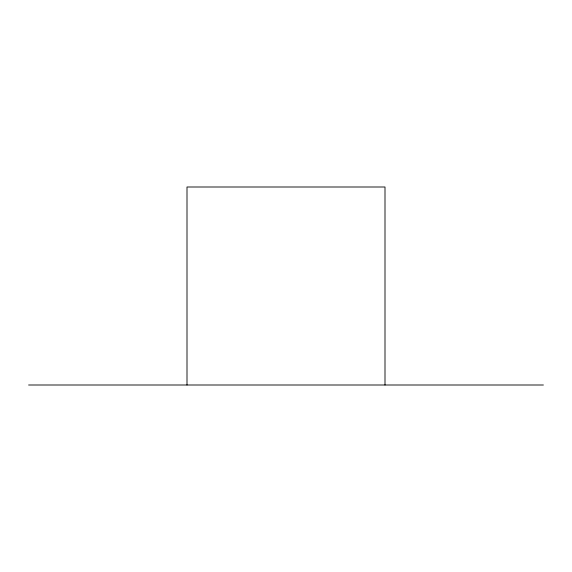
<?xml version="1.0" encoding="UTF-8"?>
<svg xmlns="http://www.w3.org/2000/svg" width="572" height="572" viewBox="0 0 572 572"><rect width="100%" height="100%" fill="white"/><g stroke="black" fill="none" stroke-linecap="round" stroke-linejoin="round"><path stroke-width="0.86" d="M28.6 384.999L543.4 384.999M384.999 384.999L384.999 187.001L187.001 187.001L187.001 384.999"/></g></svg>
